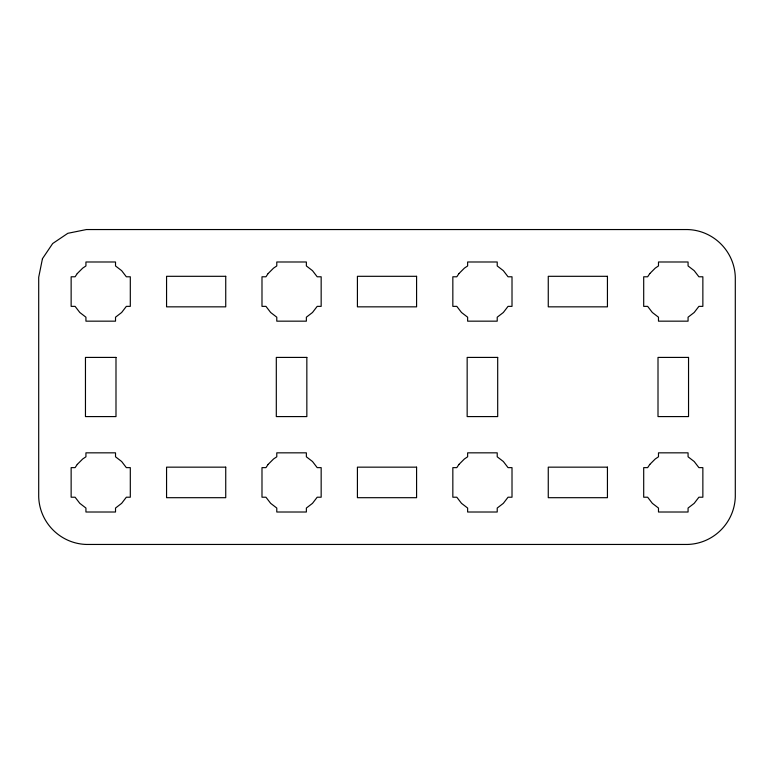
<?xml version="1.0" encoding="UTF-8"?>
<svg xmlns="http://www.w3.org/2000/svg" width="774" height="774" viewBox="0 0 774 774"><rect width="100%" height="100%" fill="white"/><g stroke="black" fill="none" stroke-linecap="round" stroke-linejoin="round"><path stroke-width="1.16" d="M42.454 258.69L38.7 277.266L38.7 496.734C39.445 522.692 60.459 543.706 86.417 544.451L687.583 544.451C713.541 543.706 734.555 522.692 735.3 496.734L735.3 277.266C734.555 251.308 713.541 230.294 687.583 229.549L86.417 229.549L67.841 233.303L52.68 243.529L42.454 258.69M77.265 273.561L75.107 276.782L71.14 276.782L71.14 306.369L75.107 306.369L79.809 312.493L85.933 317.195L85.933 321.162L115.52 321.162L115.52 317.195L121.644 312.493L126.346 306.369L130.303 306.369L130.303 276.782L126.346 276.782L121.644 270.658L115.52 265.956L115.52 261.989L85.933 261.989L85.933 265.956L82.712 268.114L77.265 273.561M77.265 464.41L75.107 467.631L71.14 467.631L71.14 497.218L75.107 497.218L79.809 503.342L85.933 508.044L85.933 512.011L115.52 512.011L115.52 508.044L121.644 503.342L126.346 497.218L130.303 497.218L130.303 467.631L126.346 467.631L121.644 461.507L115.52 456.805L115.52 452.838L85.933 452.838L85.933 456.805L82.712 458.963L77.265 464.41M268.114 273.561L265.956 276.782L261.989 276.782L261.989 306.369L265.956 306.369L270.658 312.493L276.782 317.195L276.782 321.162L306.369 321.162L306.369 317.195L312.493 312.493L317.195 306.369L321.162 306.369L321.162 276.782L317.195 276.782L312.493 270.658L306.369 265.956L306.369 261.989L276.782 261.989L276.782 265.956L273.561 268.114L268.114 273.561M268.114 464.41L265.956 467.631L261.989 467.631L261.989 497.218L265.956 497.218L270.658 503.342L276.782 508.044L276.782 512.011L306.369 512.011L306.369 508.044L312.493 503.342L317.195 497.218L321.162 497.218L321.162 467.631L317.195 467.631L312.493 461.507L306.369 456.805L306.369 452.838L276.782 452.838L276.782 456.805L273.561 458.963L268.114 464.41M458.963 273.561L456.805 276.782L452.838 276.782L452.838 306.369L456.805 306.369L461.507 312.493L467.631 317.195L467.631 321.162L497.218 321.162L497.218 317.195L503.342 312.493L508.044 306.369L512.011 306.369L512.011 276.782L508.044 276.782L503.342 270.658L497.218 265.956L497.218 261.989L467.631 261.989L467.631 265.956L464.41 268.114L458.963 273.561M458.963 464.41L456.805 467.631L452.838 467.631L452.838 497.218L456.805 497.218L461.507 503.342L467.631 508.044L467.631 512.011L497.218 512.011L497.218 508.044L503.342 503.342L508.044 497.218L512.011 497.218L512.011 467.631L508.044 467.631L503.342 461.507L497.218 456.805L497.218 452.838L467.631 452.838L467.631 456.805L464.41 458.963L458.963 464.41M649.812 273.561L647.654 276.782L643.697 276.782L643.697 306.369L647.654 306.369L652.356 312.493L658.481 317.195L658.481 321.162L688.067 321.162L688.067 317.195L694.191 312.493L698.893 306.369L702.86 306.369L702.86 276.782L698.893 276.782L694.191 270.658L688.067 265.956L688.067 261.989L658.481 261.989L658.481 265.956L655.259 268.114L649.812 273.561M649.812 464.41L647.654 467.631L643.697 467.631L643.697 497.218L647.654 497.218L652.356 503.342L658.481 508.044L658.481 512.011L688.067 512.011L688.067 508.044L694.191 503.342L698.893 497.218L702.86 497.218L702.86 467.631L698.893 467.631L694.191 461.507L688.067 456.805L688.067 452.838L658.481 452.838L658.481 456.805L655.259 458.963L649.812 464.41M225.737 276.308L166.565 276.308L166.565 306.843L225.737 306.843L225.737 276.308M416.586 276.308L357.414 276.308L357.414 306.843L416.586 306.843L416.586 276.308M607.435 276.308L548.263 276.308L548.263 306.843L607.435 306.843L607.435 276.308M115.994 357.414L85.459 357.414L85.459 416.586L115.994 416.586L115.994 357.414M306.843 357.414L276.308 357.414L276.308 416.586L306.843 416.586L306.843 357.414M497.692 357.414L467.157 357.414L467.157 416.586L497.692 416.586L497.692 357.414M688.541 357.414L658.006 357.414L658.006 416.586L688.541 416.586L688.541 357.414M225.737 467.157L166.565 467.157L166.565 497.692L225.737 497.692L225.737 467.157M416.586 467.157L357.414 467.157L357.414 497.692L416.586 497.692L416.586 467.157M607.435 467.157L548.263 467.157L548.263 497.692L607.435 497.692L607.435 467.157"/></g></svg>
